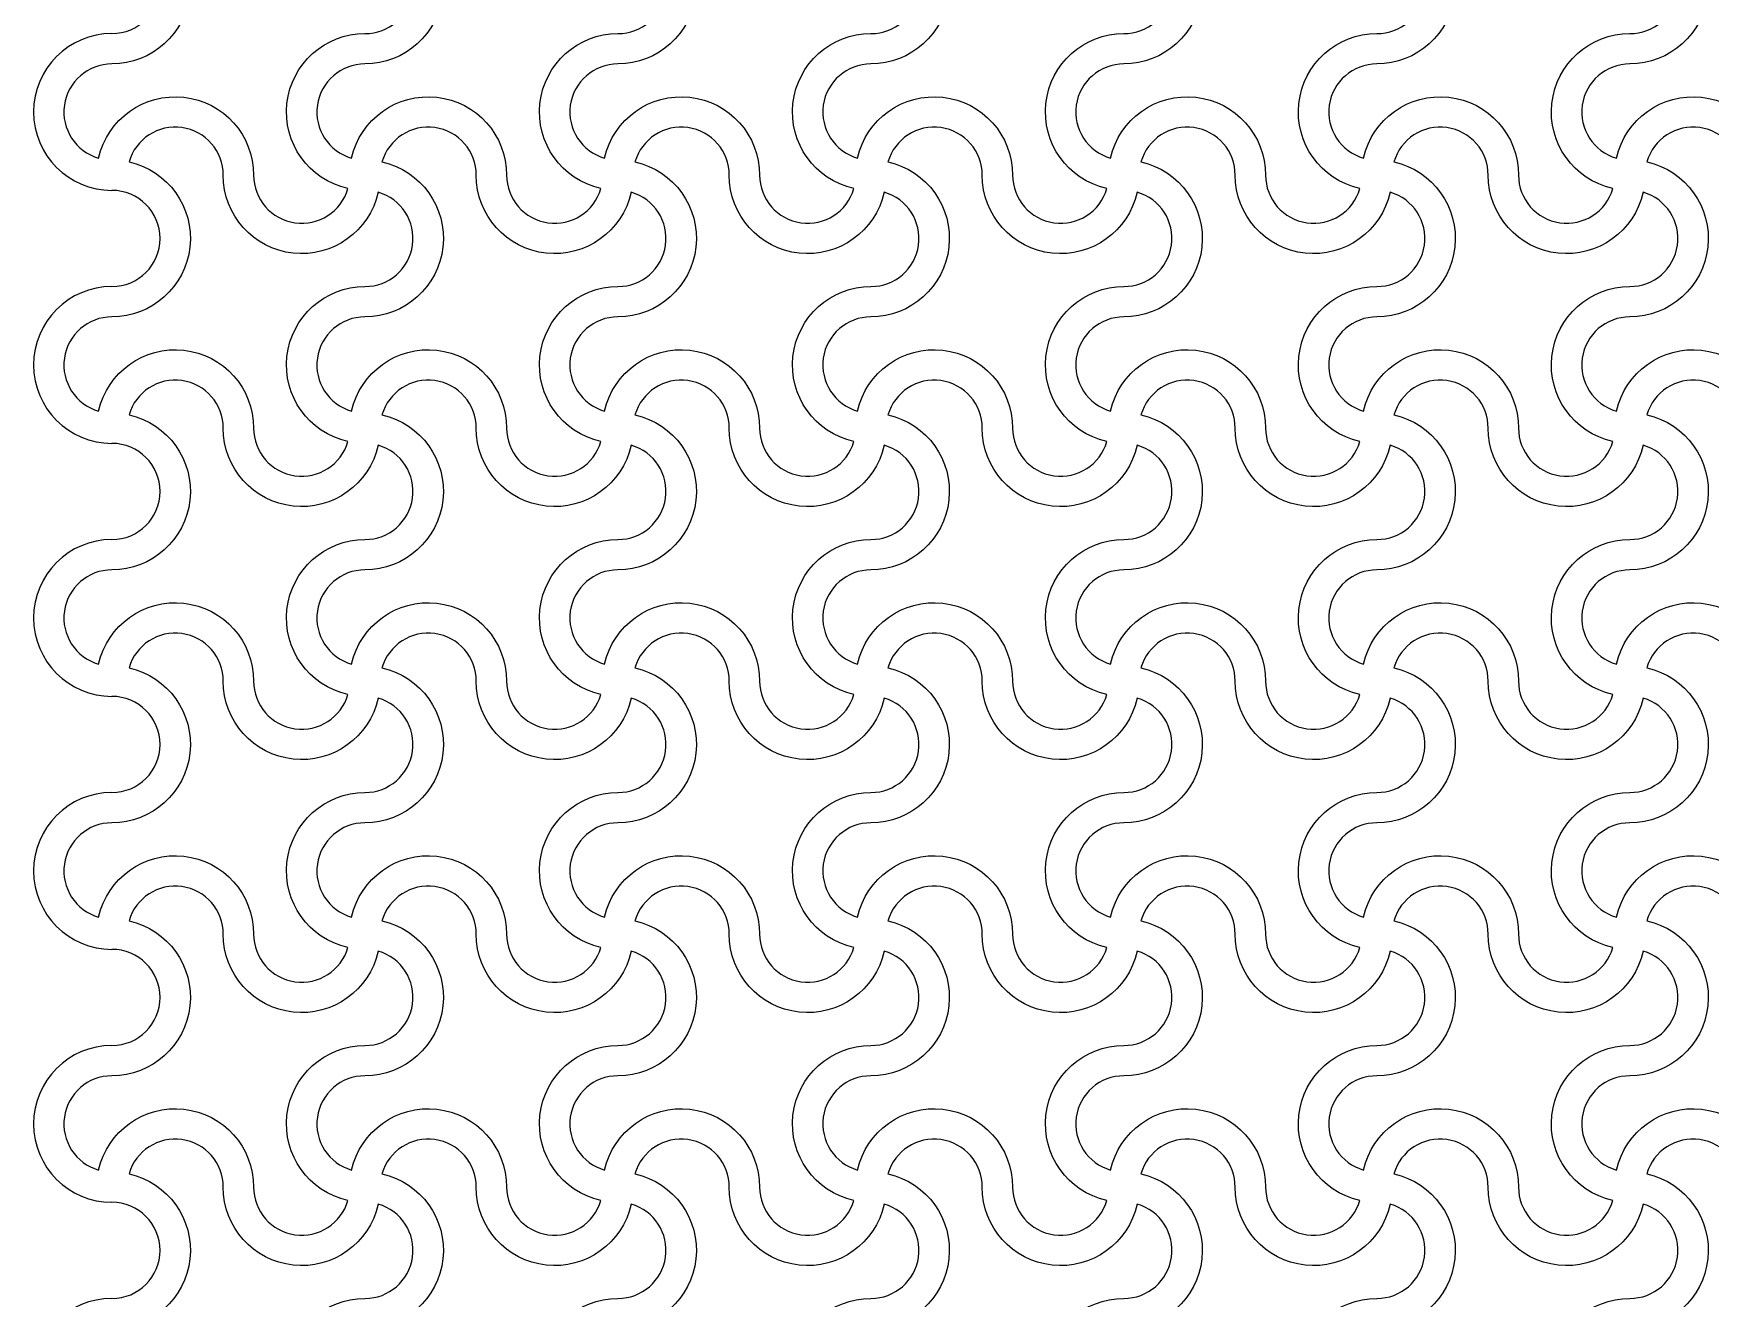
# Model space of a CAD drawing. Header units: millimetres. Extents: x 24 to 345, y 12 to 201.
# Drawn here: x 43.071 to 45.723, y 35.718 to 37.718 of the extents above; entities that cross this region are included whole.
import ezdxf

# ---------------------------------------------------------------- set-up
doc = ezdxf.new("R2010")
doc.units = ezdxf.units.MM
doc.header["$MEASUREMENT"] = 0
doc.layers.add('5th metal (rf+ground)', color=240, linetype='Continuous')

msp = doc.modelspace()

# ---------------------------------------------------------------- linework, layer by layer
at = {"layer": '5th metal (rf+ground)'}
for points in [[(43.61633, 37.86724, -0.8959788), (43.3713, 37.89421, 0.8687853), (43.22227, 37.91524, -0.8959788), (43.1953, 37.67021, 0.8687853), (43.17427, 37.52118, -0.8959788), (43.4193, 37.49421, 0.8687853), (43.56833, 37.47318, -0.8959788), (43.5953, 37.71821, 0.8687853)], [(43.61633, 37.86724, -0.8959788), (43.3713, 37.89421, 0.8687853), (43.22227, 37.91524, -0.8959788), (43.1953, 37.67021, 0.8687853), (43.17427, 37.52118, -0.8959788), (43.4193, 37.49421, 0.8687853), (43.56833, 37.47318, -0.8959788), (43.5953, 37.71821, 0.8687853)], [(43.61633, 37.86724, -0.8959788), (43.3713, 37.89421, 0.8687853), (43.22227, 37.91524, -0.8959788), (43.1953, 37.67021, 0.8687853), (43.17427, 37.52118, -0.8959788), (43.4193, 37.49421, 0.8687853), (43.56833, 37.47318, -0.8959788), (43.5953, 37.71821, 0.8687853)], [(43.61633, 37.86724, -0.8959788), (43.3713, 37.89421, 0.8687853), (43.22227, 37.91524, -0.8959788), (43.1953, 37.67021, 0.8687853), (43.17427, 37.52118, -0.8959788), (43.4193, 37.49421, 0.8687853), (43.56833, 37.47318, -0.8959788), (43.5953, 37.71821, 0.8687853)], [(44.01633, 37.86724, -0.8959788), (43.7713, 37.89421, 0.8687853), (43.62227, 37.91524, -0.8959788), (43.5953, 37.67021, 0.8687853), (43.57427, 37.52118, -0.8959788), (43.8193, 37.49421, 0.8687853), (43.96833, 37.47318, -0.8959788), (43.9953, 37.71821, 0.8687853)], [(44.01633, 37.86724, -0.8959788), (43.7713, 37.89421, 0.8687853), (43.62227, 37.91524, -0.8959788), (43.5953, 37.67021, 0.8687853), (43.57427, 37.52118, -0.8959788), (43.8193, 37.49421, 0.8687853), (43.96833, 37.47318, -0.8959788), (43.9953, 37.71821, 0.8687853)], [(44.01633, 37.86724, -0.8959788), (43.7713, 37.89421, 0.8687853), (43.62227, 37.91524, -0.8959788), (43.5953, 37.67021, 0.8687853), (43.57427, 37.52118, -0.8959788), (43.8193, 37.49421, 0.8687853), (43.96833, 37.47318, -0.8959788), (43.9953, 37.71821, 0.8687853)], [(44.01633, 37.86724, -0.8959788), (43.7713, 37.89421, 0.8687853), (43.62227, 37.91524, -0.8959788), (43.5953, 37.67021, 0.8687853), (43.57427, 37.52118, -0.8959788), (43.8193, 37.49421, 0.8687853), (43.96833, 37.47318, -0.8959788), (43.9953, 37.71821, 0.8687853)], [(44.41633, 37.86724, -0.8959788), (44.1713, 37.89421, 0.8687853), (44.02227, 37.91524, -0.8959788), (43.9953, 37.67021, 0.8687853), (43.97427, 37.52118, -0.8959788), (44.2193, 37.49421, 0.8687853), (44.36833, 37.47318, -0.8959788), (44.3953, 37.71821, 0.8687853)], [(44.41633, 37.86724, -0.8959788), (44.1713, 37.89421, 0.8687853), (44.02227, 37.91524, -0.8959788), (43.9953, 37.67021, 0.8687853), (43.97427, 37.52118, -0.8959788), (44.2193, 37.49421, 0.8687853), (44.36833, 37.47318, -0.8959788), (44.3953, 37.71821, 0.8687853)], [(44.41633, 37.86724, -0.8959788), (44.1713, 37.89421, 0.8687853), (44.02227, 37.91524, -0.8959788), (43.9953, 37.67021, 0.8687853), (43.97427, 37.52118, -0.8959788), (44.2193, 37.49421, 0.8687853), (44.36833, 37.47318, -0.8959788), (44.3953, 37.71821, 0.8687853)], [(44.41633, 37.86724, -0.8959788), (44.1713, 37.89421, 0.8687853), (44.02227, 37.91524, -0.8959788), (43.9953, 37.67021, 0.8687853), (43.97427, 37.52118, -0.8959788), (44.2193, 37.49421, 0.8687853), (44.36833, 37.47318, -0.8959788), (44.3953, 37.71821, 0.8687853)], [(44.81633, 37.86724, -0.8959788), (44.5713, 37.89421, 0.8687853), (44.42227, 37.91524, -0.8959788), (44.3953, 37.67021, 0.8687853), (44.37427, 37.52118, -0.8959788), (44.6193, 37.49421, 0.8687853), (44.76833, 37.47318, -0.8959788), (44.7953, 37.71821, 0.8687853)], [(44.81633, 37.86724, -0.8959788), (44.5713, 37.89421, 0.8687853), (44.42227, 37.91524, -0.8959788), (44.3953, 37.67021, 0.8687853), (44.37427, 37.52118, -0.8959788), (44.6193, 37.49421, 0.8687853), (44.76833, 37.47318, -0.8959788), (44.7953, 37.71821, 0.8687853)], [(44.81633, 37.86724, -0.8959788), (44.5713, 37.89421, 0.8687853), (44.42227, 37.91524, -0.8959788), (44.3953, 37.67021, 0.8687853), (44.37427, 37.52118, -0.8959788), (44.6193, 37.49421, 0.8687853), (44.76833, 37.47318, -0.8959788), (44.7953, 37.71821, 0.8687853)], [(44.81633, 37.86724, -0.8959788), (44.5713, 37.89421, 0.8687853), (44.42227, 37.91524, -0.8959788), (44.3953, 37.67021, 0.8687853), (44.37427, 37.52118, -0.8959788), (44.6193, 37.49421, 0.8687853), (44.76833, 37.47318, -0.8959788), (44.7953, 37.71821, 0.8687853)], [(45.21633, 37.86724, -0.8959788), (44.9713, 37.89421, 0.8687853), (44.82227, 37.91524, -0.8959788), (44.7953, 37.67021, 0.8687853), (44.77427, 37.52118, -0.8959788), (45.0193, 37.49421, 0.8687853), (45.16833, 37.47318, -0.8959788), (45.1953, 37.71821, 0.8687853)], [(45.21633, 37.86724, -0.8959788), (44.9713, 37.89421, 0.8687853), (44.82227, 37.91524, -0.8959788), (44.7953, 37.67021, 0.8687853), (44.77427, 37.52118, -0.8959788), (45.0193, 37.49421, 0.8687853), (45.16833, 37.47318, -0.8959788), (45.1953, 37.71821, 0.8687853)], [(45.21633, 37.86724, -0.8959788), (44.9713, 37.89421, 0.8687853), (44.82227, 37.91524, -0.8959788), (44.7953, 37.67021, 0.8687853), (44.77427, 37.52118, -0.8959788), (45.0193, 37.49421, 0.8687853), (45.16833, 37.47318, -0.8959788), (45.1953, 37.71821, 0.8687853)], [(45.21633, 37.86724, -0.8959788), (44.9713, 37.89421, 0.8687853), (44.82227, 37.91524, -0.8959788), (44.7953, 37.67021, 0.8687853), (44.77427, 37.52118, -0.8959788), (45.0193, 37.49421, 0.8687853), (45.16833, 37.47318, -0.8959788), (45.1953, 37.71821, 0.8687853)], [(45.61633, 37.86724, -0.8959788), (45.3713, 37.89421, 0.8687853), (45.22227, 37.91524, -0.8959788), (45.1953, 37.67021, 0.8687853), (45.17427, 37.52118, -0.8959788), (45.4193, 37.49421, 0.8687853), (45.56833, 37.47318, -0.8959788), (45.5953, 37.71821, 0.8687853)], [(45.61633, 37.86724, -0.8959788), (45.3713, 37.89421, 0.8687853), (45.22227, 37.91524, -0.8959788), (45.1953, 37.67021, 0.8687853), (45.17427, 37.52118, -0.8959788), (45.4193, 37.49421, 0.8687853), (45.56833, 37.47318, -0.8959788), (45.5953, 37.71821, 0.8687853)], [(45.61633, 37.86724, -0.8959788), (45.3713, 37.89421, 0.8687853), (45.22227, 37.91524, -0.8959788), (45.1953, 37.67021, 0.8687853), (45.17427, 37.52118, -0.8959788), (45.4193, 37.49421, 0.8687853), (45.56833, 37.47318, -0.8959788), (45.5953, 37.71821, 0.8687853)], [(45.61633, 37.86724, -0.8959788), (45.3713, 37.89421, 0.8687853), (45.22227, 37.91524, -0.8959788), (45.1953, 37.67021, 0.8687853), (45.17427, 37.52118, -0.8959788), (45.4193, 37.49421, 0.8687853), (45.56833, 37.47318, -0.8959788), (45.5953, 37.71821, 0.8687853)], [(46.01633, 37.86724, -0.8959788), (45.7713, 37.89421, 0.8687853), (45.62227, 37.91524, -0.8959788), (45.5953, 37.67021, 0.8687853), (45.57427, 37.52118, -0.8959788), (45.8193, 37.49421, 0.8687853), (45.96833, 37.47318, -0.8959788), (45.9953, 37.71821, 0.8687853)], [(46.01633, 37.86724, -0.8959788), (45.7713, 37.89421, 0.8687853), (45.62227, 37.91524, -0.8959788), (45.5953, 37.67021, 0.8687853), (45.57427, 37.52118, -0.8959788), (45.8193, 37.49421, 0.8687853), (45.96833, 37.47318, -0.8959788), (45.9953, 37.71821, 0.8687853)], [(46.01633, 37.86724, -0.8959788), (45.7713, 37.89421, 0.8687853), (45.62227, 37.91524, -0.8959788), (45.5953, 37.67021, 0.8687853), (45.57427, 37.52118, -0.8959788), (45.8193, 37.49421, 0.8687853), (45.96833, 37.47318, -0.8959788), (45.9953, 37.71821, 0.8687853)], [(46.01633, 37.86724, -0.8959788), (45.7713, 37.89421, 0.8687853), (45.62227, 37.91524, -0.8959788), (45.5953, 37.67021, 0.8687853), (45.57427, 37.52118, -0.8959788), (45.8193, 37.49421, 0.8687853), (45.96833, 37.47318, -0.8959788), (45.9953, 37.71821, 0.8687853)], [(43.61633, 37.46724, -0.8959788), (43.3713, 37.49421, 0.8687853), (43.22227, 37.51524, -0.8959788), (43.1953, 37.27021, 0.8687853), (43.17427, 37.12118, -0.8959788), (43.4193, 37.09421, 0.8687853), (43.56833, 37.07318, -0.8959788), (43.5953, 37.31821, 0.8687853)], [(43.61633, 37.46724, -0.8959788), (43.3713, 37.49421, 0.8687853), (43.22227, 37.51524, -0.8959788), (43.1953, 37.27021, 0.8687853), (43.17427, 37.12118, -0.8959788), (43.4193, 37.09421, 0.8687853), (43.56833, 37.07318, -0.8959788), (43.5953, 37.31821, 0.8687853)], [(43.61633, 37.46724, -0.8959788), (43.3713, 37.49421, 0.8687853), (43.22227, 37.51524, -0.8959788), (43.1953, 37.27021, 0.8687853), (43.17427, 37.12118, -0.8959788), (43.4193, 37.09421, 0.8687853), (43.56833, 37.07318, -0.8959788), (43.5953, 37.31821, 0.8687853)], [(43.61633, 37.46724, -0.8959788), (43.3713, 37.49421, 0.8687853), (43.22227, 37.51524, -0.8959788), (43.1953, 37.27021, 0.8687853), (43.17427, 37.12118, -0.8959788), (43.4193, 37.09421, 0.8687853), (43.56833, 37.07318, -0.8959788), (43.5953, 37.31821, 0.8687853)], [(44.01633, 37.46724, -0.8959788), (43.7713, 37.49421, 0.8687853), (43.62227, 37.51524, -0.8959788), (43.5953, 37.27021, 0.8687853), (43.57427, 37.12118, -0.8959788), (43.8193, 37.09421, 0.8687853), (43.96833, 37.07318, -0.8959788), (43.9953, 37.31821, 0.8687853)], [(44.01633, 37.46724, -0.8959788), (43.7713, 37.49421, 0.8687853), (43.62227, 37.51524, -0.8959788), (43.5953, 37.27021, 0.8687853), (43.57427, 37.12118, -0.8959788), (43.8193, 37.09421, 0.8687853), (43.96833, 37.07318, -0.8959788), (43.9953, 37.31821, 0.8687853)], [(44.01633, 37.46724, -0.8959788), (43.7713, 37.49421, 0.8687853), (43.62227, 37.51524, -0.8959788), (43.5953, 37.27021, 0.8687853), (43.57427, 37.12118, -0.8959788), (43.8193, 37.09421, 0.8687853), (43.96833, 37.07318, -0.8959788), (43.9953, 37.31821, 0.8687853)], [(44.01633, 37.46724, -0.8959788), (43.7713, 37.49421, 0.8687853), (43.62227, 37.51524, -0.8959788), (43.5953, 37.27021, 0.8687853), (43.57427, 37.12118, -0.8959788), (43.8193, 37.09421, 0.8687853), (43.96833, 37.07318, -0.8959788), (43.9953, 37.31821, 0.8687853)], [(44.41633, 37.46724, -0.8959788), (44.1713, 37.49421, 0.8687853), (44.02227, 37.51524, -0.8959788), (43.9953, 37.27021, 0.8687853), (43.97427, 37.12118, -0.8959788), (44.2193, 37.09421, 0.8687853), (44.36833, 37.07318, -0.8959788), (44.3953, 37.31821, 0.8687853)], [(44.41633, 37.46724, -0.8959788), (44.1713, 37.49421, 0.8687853), (44.02227, 37.51524, -0.8959788), (43.9953, 37.27021, 0.8687853), (43.97427, 37.12118, -0.8959788), (44.2193, 37.09421, 0.8687853), (44.36833, 37.07318, -0.8959788), (44.3953, 37.31821, 0.8687853)], [(44.41633, 37.46724, -0.8959788), (44.1713, 37.49421, 0.8687853), (44.02227, 37.51524, -0.8959788), (43.9953, 37.27021, 0.8687853), (43.97427, 37.12118, -0.8959788), (44.2193, 37.09421, 0.8687853), (44.36833, 37.07318, -0.8959788), (44.3953, 37.31821, 0.8687853)], [(44.41633, 37.46724, -0.8959788), (44.1713, 37.49421, 0.8687853), (44.02227, 37.51524, -0.8959788), (43.9953, 37.27021, 0.8687853), (43.97427, 37.12118, -0.8959788), (44.2193, 37.09421, 0.8687853), (44.36833, 37.07318, -0.8959788), (44.3953, 37.31821, 0.8687853)], [(44.81633, 37.46724, -0.8959788), (44.5713, 37.49421, 0.8687853), (44.42227, 37.51524, -0.8959788), (44.3953, 37.27021, 0.8687853), (44.37427, 37.12118, -0.8959788), (44.6193, 37.09421, 0.8687853), (44.76833, 37.07318, -0.8959788), (44.7953, 37.31821, 0.8687853)], [(44.81633, 37.46724, -0.8959788), (44.5713, 37.49421, 0.8687853), (44.42227, 37.51524, -0.8959788), (44.3953, 37.27021, 0.8687853), (44.37427, 37.12118, -0.8959788), (44.6193, 37.09421, 0.8687853), (44.76833, 37.07318, -0.8959788), (44.7953, 37.31821, 0.8687853)], [(44.81633, 37.46724, -0.8959788), (44.5713, 37.49421, 0.8687853), (44.42227, 37.51524, -0.8959788), (44.3953, 37.27021, 0.8687853), (44.37427, 37.12118, -0.8959788), (44.6193, 37.09421, 0.8687853), (44.76833, 37.07318, -0.8959788), (44.7953, 37.31821, 0.8687853)], [(44.81633, 37.46724, -0.8959788), (44.5713, 37.49421, 0.8687853), (44.42227, 37.51524, -0.8959788), (44.3953, 37.27021, 0.8687853), (44.37427, 37.12118, -0.8959788), (44.6193, 37.09421, 0.8687853), (44.76833, 37.07318, -0.8959788), (44.7953, 37.31821, 0.8687853)], [(45.21633, 37.46724, -0.8959788), (44.9713, 37.49421, 0.8687853), (44.82227, 37.51524, -0.8959788), (44.7953, 37.27021, 0.8687853), (44.77427, 37.12118, -0.8959788), (45.0193, 37.09421, 0.8687853), (45.16833, 37.07318, -0.8959788), (45.1953, 37.31821, 0.8687853)], [(45.21633, 37.46724, -0.8959788), (44.9713, 37.49421, 0.8687853), (44.82227, 37.51524, -0.8959788), (44.7953, 37.27021, 0.8687853), (44.77427, 37.12118, -0.8959788), (45.0193, 37.09421, 0.8687853), (45.16833, 37.07318, -0.8959788), (45.1953, 37.31821, 0.8687853)], [(45.21633, 37.46724, -0.8959788), (44.9713, 37.49421, 0.8687853), (44.82227, 37.51524, -0.8959788), (44.7953, 37.27021, 0.8687853), (44.77427, 37.12118, -0.8959788), (45.0193, 37.09421, 0.8687853), (45.16833, 37.07318, -0.8959788), (45.1953, 37.31821, 0.8687853)], [(45.21633, 37.46724, -0.8959788), (44.9713, 37.49421, 0.8687853), (44.82227, 37.51524, -0.8959788), (44.7953, 37.27021, 0.8687853), (44.77427, 37.12118, -0.8959788), (45.0193, 37.09421, 0.8687853), (45.16833, 37.07318, -0.8959788), (45.1953, 37.31821, 0.8687853)], [(45.61633, 37.46724, -0.8959788), (45.3713, 37.49421, 0.8687853), (45.22227, 37.51524, -0.8959788), (45.1953, 37.27021, 0.8687853), (45.17427, 37.12118, -0.8959788), (45.4193, 37.09421, 0.8687853), (45.56833, 37.07318, -0.8959788), (45.5953, 37.31821, 0.8687853)], [(45.61633, 37.46724, -0.8959788), (45.3713, 37.49421, 0.8687853), (45.22227, 37.51524, -0.8959788), (45.1953, 37.27021, 0.8687853), (45.17427, 37.12118, -0.8959788), (45.4193, 37.09421, 0.8687853), (45.56833, 37.07318, -0.8959788), (45.5953, 37.31821, 0.8687853)], [(45.61633, 37.46724, -0.8959788), (45.3713, 37.49421, 0.8687853), (45.22227, 37.51524, -0.8959788), (45.1953, 37.27021, 0.8687853), (45.17427, 37.12118, -0.8959788), (45.4193, 37.09421, 0.8687853), (45.56833, 37.07318, -0.8959788), (45.5953, 37.31821, 0.8687853)], [(45.61633, 37.46724, -0.8959788), (45.3713, 37.49421, 0.8687853), (45.22227, 37.51524, -0.8959788), (45.1953, 37.27021, 0.8687853), (45.17427, 37.12118, -0.8959788), (45.4193, 37.09421, 0.8687853), (45.56833, 37.07318, -0.8959788), (45.5953, 37.31821, 0.8687853)], [(46.01633, 37.46724, -0.8959788), (45.7713, 37.49421, 0.8687853), (45.62227, 37.51524, -0.8959788), (45.5953, 37.27021, 0.8687853), (45.57427, 37.12118, -0.8959788), (45.8193, 37.09421, 0.8687853), (45.96833, 37.07318, -0.8959788), (45.9953, 37.31821, 0.8687853)], [(46.01633, 37.46724, -0.8959788), (45.7713, 37.49421, 0.8687853), (45.62227, 37.51524, -0.8959788), (45.5953, 37.27021, 0.8687853), (45.57427, 37.12118, -0.8959788), (45.8193, 37.09421, 0.8687853), (45.96833, 37.07318, -0.8959788), (45.9953, 37.31821, 0.8687853)], [(46.01633, 37.46724, -0.8959788), (45.7713, 37.49421, 0.8687853), (45.62227, 37.51524, -0.8959788), (45.5953, 37.27021, 0.8687853), (45.57427, 37.12118, -0.8959788), (45.8193, 37.09421, 0.8687853), (45.96833, 37.07318, -0.8959788), (45.9953, 37.31821, 0.8687853)], [(46.01633, 37.46724, -0.8959788), (45.7713, 37.49421, 0.8687853), (45.62227, 37.51524, -0.8959788), (45.5953, 37.27021, 0.8687853), (45.57427, 37.12118, -0.8959788), (45.8193, 37.09421, 0.8687853), (45.96833, 37.07318, -0.8959788), (45.9953, 37.31821, 0.8687853)], [(43.61633, 37.06724, -0.8959788), (43.3713, 37.09421, 0.8687853), (43.22227, 37.11524, -0.8959788), (43.1953, 36.87021, 0.8687853), (43.17427, 36.72118, -0.8959788), (43.4193, 36.69421, 0.8687853), (43.56833, 36.67318, -0.8959788), (43.5953, 36.91821, 0.8687853)], [(43.61633, 37.06724, -0.8959788), (43.3713, 37.09421, 0.8687853), (43.22227, 37.11524, -0.8959788), (43.1953, 36.87021, 0.8687853), (43.17427, 36.72118, -0.8959788), (43.4193, 36.69421, 0.8687853), (43.56833, 36.67318, -0.8959788), (43.5953, 36.91821, 0.8687853)], [(43.61633, 37.06724, -0.8959788), (43.3713, 37.09421, 0.8687853), (43.22227, 37.11524, -0.8959788), (43.1953, 36.87021, 0.8687853), (43.17427, 36.72118, -0.8959788), (43.4193, 36.69421, 0.8687853), (43.56833, 36.67318, -0.8959788), (43.5953, 36.91821, 0.8687853)], [(43.61633, 37.06724, -0.8959788), (43.3713, 37.09421, 0.8687853), (43.22227, 37.11524, -0.8959788), (43.1953, 36.87021, 0.8687853), (43.17427, 36.72118, -0.8959788), (43.4193, 36.69421, 0.8687853), (43.56833, 36.67318, -0.8959788), (43.5953, 36.91821, 0.8687853)], [(44.01633, 37.06724, -0.8959788), (43.7713, 37.09421, 0.8687853), (43.62227, 37.11524, -0.8959788), (43.5953, 36.87021, 0.8687853), (43.57427, 36.72118, -0.8959788), (43.8193, 36.69421, 0.8687853), (43.96833, 36.67318, -0.8959788), (43.9953, 36.91821, 0.8687853)], [(44.01633, 37.06724, -0.8959788), (43.7713, 37.09421, 0.8687853), (43.62227, 37.11524, -0.8959788), (43.5953, 36.87021, 0.8687853), (43.57427, 36.72118, -0.8959788), (43.8193, 36.69421, 0.8687853), (43.96833, 36.67318, -0.8959788), (43.9953, 36.91821, 0.8687853)], [(44.01633, 37.06724, -0.8959788), (43.7713, 37.09421, 0.8687853), (43.62227, 37.11524, -0.8959788), (43.5953, 36.87021, 0.8687853), (43.57427, 36.72118, -0.8959788), (43.8193, 36.69421, 0.8687853), (43.96833, 36.67318, -0.8959788), (43.9953, 36.91821, 0.8687853)], [(44.01633, 37.06724, -0.8959788), (43.7713, 37.09421, 0.8687853), (43.62227, 37.11524, -0.8959788), (43.5953, 36.87021, 0.8687853), (43.57427, 36.72118, -0.8959788), (43.8193, 36.69421, 0.8687853), (43.96833, 36.67318, -0.8959788), (43.9953, 36.91821, 0.8687853)], [(44.41633, 37.06724, -0.8959788), (44.1713, 37.09421, 0.8687853), (44.02227, 37.11524, -0.8959788), (43.9953, 36.87021, 0.8687853), (43.97427, 36.72118, -0.8959788), (44.2193, 36.69421, 0.8687853), (44.36833, 36.67318, -0.8959788), (44.3953, 36.91821, 0.8687853)], [(44.41633, 37.06724, -0.8959788), (44.1713, 37.09421, 0.8687853), (44.02227, 37.11524, -0.8959788), (43.9953, 36.87021, 0.8687853), (43.97427, 36.72118, -0.8959788), (44.2193, 36.69421, 0.8687853), (44.36833, 36.67318, -0.8959788), (44.3953, 36.91821, 0.8687853)], [(44.41633, 37.06724, -0.8959788), (44.1713, 37.09421, 0.8687853), (44.02227, 37.11524, -0.8959788), (43.9953, 36.87021, 0.8687853), (43.97427, 36.72118, -0.8959788), (44.2193, 36.69421, 0.8687853), (44.36833, 36.67318, -0.8959788), (44.3953, 36.91821, 0.8687853)], [(44.41633, 37.06724, -0.8959788), (44.1713, 37.09421, 0.8687853), (44.02227, 37.11524, -0.8959788), (43.9953, 36.87021, 0.8687853), (43.97427, 36.72118, -0.8959788), (44.2193, 36.69421, 0.8687853), (44.36833, 36.67318, -0.8959788), (44.3953, 36.91821, 0.8687853)], [(44.81633, 37.06724, -0.8959788), (44.5713, 37.09421, 0.8687853), (44.42227, 37.11524, -0.8959788), (44.3953, 36.87021, 0.8687853), (44.37427, 36.72118, -0.8959788), (44.6193, 36.69421, 0.8687853), (44.76833, 36.67318, -0.8959788), (44.7953, 36.91821, 0.8687853)], [(44.81633, 37.06724, -0.8959788), (44.5713, 37.09421, 0.8687853), (44.42227, 37.11524, -0.8959788), (44.3953, 36.87021, 0.8687853), (44.37427, 36.72118, -0.8959788), (44.6193, 36.69421, 0.8687853), (44.76833, 36.67318, -0.8959788), (44.7953, 36.91821, 0.8687853)], [(44.81633, 37.06724, -0.8959788), (44.5713, 37.09421, 0.8687853), (44.42227, 37.11524, -0.8959788), (44.3953, 36.87021, 0.8687853), (44.37427, 36.72118, -0.8959788), (44.6193, 36.69421, 0.8687853), (44.76833, 36.67318, -0.8959788), (44.7953, 36.91821, 0.8687853)], [(44.81633, 37.06724, -0.8959788), (44.5713, 37.09421, 0.8687853), (44.42227, 37.11524, -0.8959788), (44.3953, 36.87021, 0.8687853), (44.37427, 36.72118, -0.8959788), (44.6193, 36.69421, 0.8687853), (44.76833, 36.67318, -0.8959788), (44.7953, 36.91821, 0.8687853)], [(45.21633, 37.06724, -0.8959788), (44.9713, 37.09421, 0.8687853), (44.82227, 37.11524, -0.8959788), (44.7953, 36.87021, 0.8687853), (44.77427, 36.72118, -0.8959788), (45.0193, 36.69421, 0.8687853), (45.16833, 36.67318, -0.8959788), (45.1953, 36.91821, 0.8687853)], [(45.21633, 37.06724, -0.8959788), (44.9713, 37.09421, 0.8687853), (44.82227, 37.11524, -0.8959788), (44.7953, 36.87021, 0.8687853), (44.77427, 36.72118, -0.8959788), (45.0193, 36.69421, 0.8687853), (45.16833, 36.67318, -0.8959788), (45.1953, 36.91821, 0.8687853)], [(45.21633, 37.06724, -0.8959788), (44.9713, 37.09421, 0.8687853), (44.82227, 37.11524, -0.8959788), (44.7953, 36.87021, 0.8687853), (44.77427, 36.72118, -0.8959788), (45.0193, 36.69421, 0.8687853), (45.16833, 36.67318, -0.8959788), (45.1953, 36.91821, 0.8687853)], [(45.21633, 37.06724, -0.8959788), (44.9713, 37.09421, 0.8687853), (44.82227, 37.11524, -0.8959788), (44.7953, 36.87021, 0.8687853), (44.77427, 36.72118, -0.8959788), (45.0193, 36.69421, 0.8687853), (45.16833, 36.67318, -0.8959788), (45.1953, 36.91821, 0.8687853)], [(45.61633, 37.06724, -0.8959788), (45.3713, 37.09421, 0.8687853), (45.22227, 37.11524, -0.8959788), (45.1953, 36.87021, 0.8687853), (45.17427, 36.72118, -0.8959788), (45.4193, 36.69421, 0.8687853), (45.56833, 36.67318, -0.8959788), (45.5953, 36.91821, 0.8687853)], [(45.61633, 37.06724, -0.8959788), (45.3713, 37.09421, 0.8687853), (45.22227, 37.11524, -0.8959788), (45.1953, 36.87021, 0.8687853), (45.17427, 36.72118, -0.8959788), (45.4193, 36.69421, 0.8687853), (45.56833, 36.67318, -0.8959788), (45.5953, 36.91821, 0.8687853)], [(45.61633, 37.06724, -0.8959788), (45.3713, 37.09421, 0.8687853), (45.22227, 37.11524, -0.8959788), (45.1953, 36.87021, 0.8687853), (45.17427, 36.72118, -0.8959788), (45.4193, 36.69421, 0.8687853), (45.56833, 36.67318, -0.8959788), (45.5953, 36.91821, 0.8687853)], [(45.61633, 37.06724, -0.8959788), (45.3713, 37.09421, 0.8687853), (45.22227, 37.11524, -0.8959788), (45.1953, 36.87021, 0.8687853), (45.17427, 36.72118, -0.8959788), (45.4193, 36.69421, 0.8687853), (45.56833, 36.67318, -0.8959788), (45.5953, 36.91821, 0.8687853)], [(46.01633, 37.06724, -0.8959788), (45.7713, 37.09421, 0.8687853), (45.62227, 37.11524, -0.8959788), (45.5953, 36.87021, 0.8687853), (45.57427, 36.72118, -0.8959788), (45.8193, 36.69421, 0.8687853), (45.96833, 36.67318, -0.8959788), (45.9953, 36.91821, 0.8687853)], [(46.01633, 37.06724, -0.8959788), (45.7713, 37.09421, 0.8687853), (45.62227, 37.11524, -0.8959788), (45.5953, 36.87021, 0.8687853), (45.57427, 36.72118, -0.8959788), (45.8193, 36.69421, 0.8687853), (45.96833, 36.67318, -0.8959788), (45.9953, 36.91821, 0.8687853)], [(46.01633, 37.06724, -0.8959788), (45.7713, 37.09421, 0.8687853), (45.62227, 37.11524, -0.8959788), (45.5953, 36.87021, 0.8687853), (45.57427, 36.72118, -0.8959788), (45.8193, 36.69421, 0.8687853), (45.96833, 36.67318, -0.8959788), (45.9953, 36.91821, 0.8687853)], [(46.01633, 37.06724, -0.8959788), (45.7713, 37.09421, 0.8687853), (45.62227, 37.11524, -0.8959788), (45.5953, 36.87021, 0.8687853), (45.57427, 36.72118, -0.8959788), (45.8193, 36.69421, 0.8687853), (45.96833, 36.67318, -0.8959788), (45.9953, 36.91821, 0.8687853)], [(43.61633, 36.66724, -0.8959788), (43.3713, 36.69421, 0.8687853), (43.22227, 36.71524, -0.8959788), (43.1953, 36.47021, 0.8687853), (43.17427, 36.32118, -0.8959788), (43.4193, 36.29421, 0.8687853), (43.56833, 36.27318, -0.8959788), (43.5953, 36.51821, 0.8687853)], [(43.61633, 36.66724, -0.8959788), (43.3713, 36.69421, 0.8687853), (43.22227, 36.71524, -0.8959788), (43.1953, 36.47021, 0.8687853), (43.17427, 36.32118, -0.8959788), (43.4193, 36.29421, 0.8687853), (43.56833, 36.27318, -0.8959788), (43.5953, 36.51821, 0.8687853)], [(43.61633, 36.66724, -0.8959788), (43.3713, 36.69421, 0.8687853), (43.22227, 36.71524, -0.8959788), (43.1953, 36.47021, 0.8687853), (43.17427, 36.32118, -0.8959788), (43.4193, 36.29421, 0.8687853), (43.56833, 36.27318, -0.8959788), (43.5953, 36.51821, 0.8687853)], [(43.61633, 36.66724, -0.8959788), (43.3713, 36.69421, 0.8687853), (43.22227, 36.71524, -0.8959788), (43.1953, 36.47021, 0.8687853), (43.17427, 36.32118, -0.8959788), (43.4193, 36.29421, 0.8687853), (43.56833, 36.27318, -0.8959788), (43.5953, 36.51821, 0.8687853)], [(44.01633, 36.66724, -0.8959788), (43.7713, 36.69421, 0.8687853), (43.62227, 36.71524, -0.8959788), (43.5953, 36.47021, 0.8687853), (43.57427, 36.32118, -0.8959788), (43.8193, 36.29421, 0.8687853), (43.96833, 36.27318, -0.8959788), (43.9953, 36.51821, 0.8687853)], [(44.01633, 36.66724, -0.8959788), (43.7713, 36.69421, 0.8687853), (43.62227, 36.71524, -0.8959788), (43.5953, 36.47021, 0.8687853), (43.57427, 36.32118, -0.8959788), (43.8193, 36.29421, 0.8687853), (43.96833, 36.27318, -0.8959788), (43.9953, 36.51821, 0.8687853)], [(44.01633, 36.66724, -0.8959788), (43.7713, 36.69421, 0.8687853), (43.62227, 36.71524, -0.8959788), (43.5953, 36.47021, 0.8687853), (43.57427, 36.32118, -0.8959788), (43.8193, 36.29421, 0.8687853), (43.96833, 36.27318, -0.8959788), (43.9953, 36.51821, 0.8687853)], [(44.01633, 36.66724, -0.8959788), (43.7713, 36.69421, 0.8687853), (43.62227, 36.71524, -0.8959788), (43.5953, 36.47021, 0.8687853), (43.57427, 36.32118, -0.8959788), (43.8193, 36.29421, 0.8687853), (43.96833, 36.27318, -0.8959788), (43.9953, 36.51821, 0.8687853)], [(44.41633, 36.66724, -0.8959788), (44.1713, 36.69421, 0.8687853), (44.02227, 36.71524, -0.8959788), (43.9953, 36.47021, 0.8687853), (43.97427, 36.32118, -0.8959788), (44.2193, 36.29421, 0.8687853), (44.36833, 36.27318, -0.8959788), (44.3953, 36.51821, 0.8687853)], [(44.41633, 36.66724, -0.8959788), (44.1713, 36.69421, 0.8687853), (44.02227, 36.71524, -0.8959788), (43.9953, 36.47021, 0.8687853), (43.97427, 36.32118, -0.8959788), (44.2193, 36.29421, 0.8687853), (44.36833, 36.27318, -0.8959788), (44.3953, 36.51821, 0.8687853)], [(44.41633, 36.66724, -0.8959788), (44.1713, 36.69421, 0.8687853), (44.02227, 36.71524, -0.8959788), (43.9953, 36.47021, 0.8687853), (43.97427, 36.32118, -0.8959788), (44.2193, 36.29421, 0.8687853), (44.36833, 36.27318, -0.8959788), (44.3953, 36.51821, 0.8687853)], [(44.41633, 36.66724, -0.8959788), (44.1713, 36.69421, 0.8687853), (44.02227, 36.71524, -0.8959788), (43.9953, 36.47021, 0.8687853), (43.97427, 36.32118, -0.8959788), (44.2193, 36.29421, 0.8687853), (44.36833, 36.27318, -0.8959788), (44.3953, 36.51821, 0.8687853)], [(44.81633, 36.66724, -0.8959788), (44.5713, 36.69421, 0.8687853), (44.42227, 36.71524, -0.8959788), (44.3953, 36.47021, 0.8687853), (44.37427, 36.32118, -0.8959788), (44.6193, 36.29421, 0.8687853), (44.76833, 36.27318, -0.8959788), (44.7953, 36.51821, 0.8687853)], [(44.81633, 36.66724, -0.8959788), (44.5713, 36.69421, 0.8687853), (44.42227, 36.71524, -0.8959788), (44.3953, 36.47021, 0.8687853), (44.37427, 36.32118, -0.8959788), (44.6193, 36.29421, 0.8687853), (44.76833, 36.27318, -0.8959788), (44.7953, 36.51821, 0.8687853)], [(44.81633, 36.66724, -0.8959788), (44.5713, 36.69421, 0.8687853), (44.42227, 36.71524, -0.8959788), (44.3953, 36.47021, 0.8687853), (44.37427, 36.32118, -0.8959788), (44.6193, 36.29421, 0.8687853), (44.76833, 36.27318, -0.8959788), (44.7953, 36.51821, 0.8687853)], [(44.81633, 36.66724, -0.8959788), (44.5713, 36.69421, 0.8687853), (44.42227, 36.71524, -0.8959788), (44.3953, 36.47021, 0.8687853), (44.37427, 36.32118, -0.8959788), (44.6193, 36.29421, 0.8687853), (44.76833, 36.27318, -0.8959788), (44.7953, 36.51821, 0.8687853)], [(45.21633, 36.66724, -0.8959788), (44.9713, 36.69421, 0.8687853), (44.82227, 36.71524, -0.8959788), (44.7953, 36.47021, 0.8687853), (44.77427, 36.32118, -0.8959788), (45.0193, 36.29421, 0.8687853), (45.16833, 36.27318, -0.8959788), (45.1953, 36.51821, 0.8687853)], [(45.21633, 36.66724, -0.8959788), (44.9713, 36.69421, 0.8687853), (44.82227, 36.71524, -0.8959788), (44.7953, 36.47021, 0.8687853), (44.77427, 36.32118, -0.8959788), (45.0193, 36.29421, 0.8687853), (45.16833, 36.27318, -0.8959788), (45.1953, 36.51821, 0.8687853)], [(45.21633, 36.66724, -0.8959788), (44.9713, 36.69421, 0.8687853), (44.82227, 36.71524, -0.8959788), (44.7953, 36.47021, 0.8687853), (44.77427, 36.32118, -0.8959788), (45.0193, 36.29421, 0.8687853), (45.16833, 36.27318, -0.8959788), (45.1953, 36.51821, 0.8687853)], [(45.21633, 36.66724, -0.8959788), (44.9713, 36.69421, 0.8687853), (44.82227, 36.71524, -0.8959788), (44.7953, 36.47021, 0.8687853), (44.77427, 36.32118, -0.8959788), (45.0193, 36.29421, 0.8687853), (45.16833, 36.27318, -0.8959788), (45.1953, 36.51821, 0.8687853)], [(45.61633, 36.66724, -0.8959788), (45.3713, 36.69421, 0.8687853), (45.22227, 36.71524, -0.8959788), (45.1953, 36.47021, 0.8687853), (45.17427, 36.32118, -0.8959788), (45.4193, 36.29421, 0.8687853), (45.56833, 36.27318, -0.8959788), (45.5953, 36.51821, 0.8687853)], [(45.61633, 36.66724, -0.8959788), (45.3713, 36.69421, 0.8687853), (45.22227, 36.71524, -0.8959788), (45.1953, 36.47021, 0.8687853), (45.17427, 36.32118, -0.8959788), (45.4193, 36.29421, 0.8687853), (45.56833, 36.27318, -0.8959788), (45.5953, 36.51821, 0.8687853)], [(45.61633, 36.66724, -0.8959788), (45.3713, 36.69421, 0.8687853), (45.22227, 36.71524, -0.8959788), (45.1953, 36.47021, 0.8687853), (45.17427, 36.32118, -0.8959788), (45.4193, 36.29421, 0.8687853), (45.56833, 36.27318, -0.8959788), (45.5953, 36.51821, 0.8687853)], [(45.61633, 36.66724, -0.8959788), (45.3713, 36.69421, 0.8687853), (45.22227, 36.71524, -0.8959788), (45.1953, 36.47021, 0.8687853), (45.17427, 36.32118, -0.8959788), (45.4193, 36.29421, 0.8687853), (45.56833, 36.27318, -0.8959788), (45.5953, 36.51821, 0.8687853)], [(46.01633, 36.66724, -0.8959788), (45.7713, 36.69421, 0.8687853), (45.62227, 36.71524, -0.8959788), (45.5953, 36.47021, 0.8687853), (45.57427, 36.32118, -0.8959788), (45.8193, 36.29421, 0.8687853), (45.96833, 36.27318, -0.8959788), (45.9953, 36.51821, 0.8687853)], [(46.01633, 36.66724, -0.8959788), (45.7713, 36.69421, 0.8687853), (45.62227, 36.71524, -0.8959788), (45.5953, 36.47021, 0.8687853), (45.57427, 36.32118, -0.8959788), (45.8193, 36.29421, 0.8687853), (45.96833, 36.27318, -0.8959788), (45.9953, 36.51821, 0.8687853)], [(46.01633, 36.66724, -0.8959788), (45.7713, 36.69421, 0.8687853), (45.62227, 36.71524, -0.8959788), (45.5953, 36.47021, 0.8687853), (45.57427, 36.32118, -0.8959788), (45.8193, 36.29421, 0.8687853), (45.96833, 36.27318, -0.8959788), (45.9953, 36.51821, 0.8687853)], [(46.01633, 36.66724, -0.8959788), (45.7713, 36.69421, 0.8687853), (45.62227, 36.71524, -0.8959788), (45.5953, 36.47021, 0.8687853), (45.57427, 36.32118, -0.8959788), (45.8193, 36.29421, 0.8687853), (45.96833, 36.27318, -0.8959788), (45.9953, 36.51821, 0.8687853)], [(43.61633, 36.26724, -0.8959788), (43.3713, 36.29421, 0.8687853), (43.22227, 36.31524, -0.8959788), (43.1953, 36.07021, 0.8687853), (43.17427, 35.92118, -0.8959788), (43.4193, 35.89421, 0.8687853), (43.56833, 35.87318, -0.8959788), (43.5953, 36.11821, 0.8687853)], [(43.61633, 36.26724, -0.8959788), (43.3713, 36.29421, 0.8687853), (43.22227, 36.31524, -0.8959788), (43.1953, 36.07021, 0.8687853), (43.17427, 35.92118, -0.8959788), (43.4193, 35.89421, 0.8687853), (43.56833, 35.87318, -0.8959788), (43.5953, 36.11821, 0.8687853)], [(43.61633, 36.26724, -0.8959788), (43.3713, 36.29421, 0.8687853), (43.22227, 36.31524, -0.8959788), (43.1953, 36.07021, 0.8687853), (43.17427, 35.92118, -0.8959788), (43.4193, 35.89421, 0.8687853), (43.56833, 35.87318, -0.8959788), (43.5953, 36.11821, 0.8687853)], [(43.61633, 36.26724, -0.8959788), (43.3713, 36.29421, 0.8687853), (43.22227, 36.31524, -0.8959788), (43.1953, 36.07021, 0.8687853), (43.17427, 35.92118, -0.8959788), (43.4193, 35.89421, 0.8687853), (43.56833, 35.87318, -0.8959788), (43.5953, 36.11821, 0.8687853)], [(44.01633, 36.26724, -0.8959788), (43.7713, 36.29421, 0.8687853), (43.62227, 36.31524, -0.8959788), (43.5953, 36.07021, 0.8687853), (43.57427, 35.92118, -0.8959788), (43.8193, 35.89421, 0.8687853), (43.96833, 35.87318, -0.8959788), (43.9953, 36.11821, 0.8687853)], [(44.01633, 36.26724, -0.8959788), (43.7713, 36.29421, 0.8687853), (43.62227, 36.31524, -0.8959788), (43.5953, 36.07021, 0.8687853), (43.57427, 35.92118, -0.8959788), (43.8193, 35.89421, 0.8687853), (43.96833, 35.87318, -0.8959788), (43.9953, 36.11821, 0.8687853)], [(44.01633, 36.26724, -0.8959788), (43.7713, 36.29421, 0.8687853), (43.62227, 36.31524, -0.8959788), (43.5953, 36.07021, 0.8687853), (43.57427, 35.92118, -0.8959788), (43.8193, 35.89421, 0.8687853), (43.96833, 35.87318, -0.8959788), (43.9953, 36.11821, 0.8687853)], [(44.01633, 36.26724, -0.8959788), (43.7713, 36.29421, 0.8687853), (43.62227, 36.31524, -0.8959788), (43.5953, 36.07021, 0.8687853), (43.57427, 35.92118, -0.8959788), (43.8193, 35.89421, 0.8687853), (43.96833, 35.87318, -0.8959788), (43.9953, 36.11821, 0.8687853)], [(44.41633, 36.26724, -0.8959788), (44.1713, 36.29421, 0.8687853), (44.02227, 36.31524, -0.8959788), (43.9953, 36.07021, 0.8687853), (43.97427, 35.92118, -0.8959788), (44.2193, 35.89421, 0.8687853), (44.36833, 35.87318, -0.8959788), (44.3953, 36.11821, 0.8687853)], [(44.41633, 36.26724, -0.8959788), (44.1713, 36.29421, 0.8687853), (44.02227, 36.31524, -0.8959788), (43.9953, 36.07021, 0.8687853), (43.97427, 35.92118, -0.8959788), (44.2193, 35.89421, 0.8687853), (44.36833, 35.87318, -0.8959788), (44.3953, 36.11821, 0.8687853)], [(44.41633, 36.26724, -0.8959788), (44.1713, 36.29421, 0.8687853), (44.02227, 36.31524, -0.8959788), (43.9953, 36.07021, 0.8687853), (43.97427, 35.92118, -0.8959788), (44.2193, 35.89421, 0.8687853), (44.36833, 35.87318, -0.8959788), (44.3953, 36.11821, 0.8687853)], [(44.41633, 36.26724, -0.8959788), (44.1713, 36.29421, 0.8687853), (44.02227, 36.31524, -0.8959788), (43.9953, 36.07021, 0.8687853), (43.97427, 35.92118, -0.8959788), (44.2193, 35.89421, 0.8687853), (44.36833, 35.87318, -0.8959788), (44.3953, 36.11821, 0.8687853)], [(44.81633, 36.26724, -0.8959788), (44.5713, 36.29421, 0.8687853), (44.42227, 36.31524, -0.8959788), (44.3953, 36.07021, 0.8687853), (44.37427, 35.92118, -0.8959788), (44.6193, 35.89421, 0.8687853), (44.76833, 35.87318, -0.8959788), (44.7953, 36.11821, 0.8687853)], [(44.81633, 36.26724, -0.8959788), (44.5713, 36.29421, 0.8687853), (44.42227, 36.31524, -0.8959788), (44.3953, 36.07021, 0.8687853), (44.37427, 35.92118, -0.8959788), (44.6193, 35.89421, 0.8687853), (44.76833, 35.87318, -0.8959788), (44.7953, 36.11821, 0.8687853)], [(44.81633, 36.26724, -0.8959788), (44.5713, 36.29421, 0.8687853), (44.42227, 36.31524, -0.8959788), (44.3953, 36.07021, 0.8687853), (44.37427, 35.92118, -0.8959788), (44.6193, 35.89421, 0.8687853), (44.76833, 35.87318, -0.8959788), (44.7953, 36.11821, 0.8687853)], [(44.81633, 36.26724, -0.8959788), (44.5713, 36.29421, 0.8687853), (44.42227, 36.31524, -0.8959788), (44.3953, 36.07021, 0.8687853), (44.37427, 35.92118, -0.8959788), (44.6193, 35.89421, 0.8687853), (44.76833, 35.87318, -0.8959788), (44.7953, 36.11821, 0.8687853)], [(45.21633, 36.26724, -0.8959788), (44.9713, 36.29421, 0.8687853), (44.82227, 36.31524, -0.8959788), (44.7953, 36.07021, 0.8687853), (44.77427, 35.92118, -0.8959788), (45.0193, 35.89421, 0.8687853), (45.16833, 35.87318, -0.8959788), (45.1953, 36.11821, 0.8687853)], [(45.21633, 36.26724, -0.8959788), (44.9713, 36.29421, 0.8687853), (44.82227, 36.31524, -0.8959788), (44.7953, 36.07021, 0.8687853), (44.77427, 35.92118, -0.8959788), (45.0193, 35.89421, 0.8687853), (45.16833, 35.87318, -0.8959788), (45.1953, 36.11821, 0.8687853)], [(45.21633, 36.26724, -0.8959788), (44.9713, 36.29421, 0.8687853), (44.82227, 36.31524, -0.8959788), (44.7953, 36.07021, 0.8687853), (44.77427, 35.92118, -0.8959788), (45.0193, 35.89421, 0.8687853), (45.16833, 35.87318, -0.8959788), (45.1953, 36.11821, 0.8687853)], [(45.21633, 36.26724, -0.8959788), (44.9713, 36.29421, 0.8687853), (44.82227, 36.31524, -0.8959788), (44.7953, 36.07021, 0.8687853), (44.77427, 35.92118, -0.8959788), (45.0193, 35.89421, 0.8687853), (45.16833, 35.87318, -0.8959788), (45.1953, 36.11821, 0.8687853)], [(45.61633, 36.26724, -0.8959788), (45.3713, 36.29421, 0.8687853), (45.22227, 36.31524, -0.8959788), (45.1953, 36.07021, 0.8687853), (45.17427, 35.92118, -0.8959788), (45.4193, 35.89421, 0.8687853), (45.56833, 35.87318, -0.8959788), (45.5953, 36.11821, 0.8687853)], [(45.61633, 36.26724, -0.8959788), (45.3713, 36.29421, 0.8687853), (45.22227, 36.31524, -0.8959788), (45.1953, 36.07021, 0.8687853), (45.17427, 35.92118, -0.8959788), (45.4193, 35.89421, 0.8687853), (45.56833, 35.87318, -0.8959788), (45.5953, 36.11821, 0.8687853)], [(45.61633, 36.26724, -0.8959788), (45.3713, 36.29421, 0.8687853), (45.22227, 36.31524, -0.8959788), (45.1953, 36.07021, 0.8687853), (45.17427, 35.92118, -0.8959788), (45.4193, 35.89421, 0.8687853), (45.56833, 35.87318, -0.8959788), (45.5953, 36.11821, 0.8687853)], [(45.61633, 36.26724, -0.8959788), (45.3713, 36.29421, 0.8687853), (45.22227, 36.31524, -0.8959788), (45.1953, 36.07021, 0.8687853), (45.17427, 35.92118, -0.8959788), (45.4193, 35.89421, 0.8687853), (45.56833, 35.87318, -0.8959788), (45.5953, 36.11821, 0.8687853)], [(46.01633, 36.26724, -0.8959788), (45.7713, 36.29421, 0.8687853), (45.62227, 36.31524, -0.8959788), (45.5953, 36.07021, 0.8687853), (45.57427, 35.92118, -0.8959788), (45.8193, 35.89421, 0.8687853), (45.96833, 35.87318, -0.8959788), (45.9953, 36.11821, 0.8687853)], [(46.01633, 36.26724, -0.8959788), (45.7713, 36.29421, 0.8687853), (45.62227, 36.31524, -0.8959788), (45.5953, 36.07021, 0.8687853), (45.57427, 35.92118, -0.8959788), (45.8193, 35.89421, 0.8687853), (45.96833, 35.87318, -0.8959788), (45.9953, 36.11821, 0.8687853)], [(46.01633, 36.26724, -0.8959788), (45.7713, 36.29421, 0.8687853), (45.62227, 36.31524, -0.8959788), (45.5953, 36.07021, 0.8687853), (45.57427, 35.92118, -0.8959788), (45.8193, 35.89421, 0.8687853), (45.96833, 35.87318, -0.8959788), (45.9953, 36.11821, 0.8687853)], [(46.01633, 36.26724, -0.8959788), (45.7713, 36.29421, 0.8687853), (45.62227, 36.31524, -0.8959788), (45.5953, 36.07021, 0.8687853), (45.57427, 35.92118, -0.8959788), (45.8193, 35.89421, 0.8687853), (45.96833, 35.87318, -0.8959788), (45.9953, 36.11821, 0.8687853)], [(43.61633, 35.86724, -0.8959788), (43.3713, 35.89421, 0.8687853), (43.22227, 35.91524, -0.8959788), (43.1953, 35.67021, 0.8687853), (43.17427, 35.52118, -0.8959788), (43.4193, 35.49421, 0.8687853), (43.56833, 35.47318, -0.8959788), (43.5953, 35.71821, 0.8687853)], [(43.61633, 35.86724, -0.8959788), (43.3713, 35.89421, 0.8687853), (43.22227, 35.91524, -0.8959788), (43.1953, 35.67021, 0.8687853), (43.17427, 35.52118, -0.8959788), (43.4193, 35.49421, 0.8687853), (43.56833, 35.47318, -0.8959788), (43.5953, 35.71821, 0.8687853)], [(43.61633, 35.86724, -0.8959788), (43.3713, 35.89421, 0.8687853), (43.22227, 35.91524, -0.8959788), (43.1953, 35.67021, 0.8687853), (43.17427, 35.52118, -0.8959788), (43.4193, 35.49421, 0.8687853), (43.56833, 35.47318, -0.8959788), (43.5953, 35.71821, 0.8687853)], [(43.61633, 35.86724, -0.8959788), (43.3713, 35.89421, 0.8687853), (43.22227, 35.91524, -0.8959788), (43.1953, 35.67021, 0.8687853), (43.17427, 35.52118, -0.8959788), (43.4193, 35.49421, 0.8687853), (43.56833, 35.47318, -0.8959788), (43.5953, 35.71821, 0.8687853)], [(44.01633, 35.86724, -0.8959788), (43.7713, 35.89421, 0.8687853), (43.62227, 35.91524, -0.8959788), (43.5953, 35.67021, 0.8687853), (43.57427, 35.52118, -0.8959788), (43.8193, 35.49421, 0.8687853), (43.96833, 35.47318, -0.8959788), (43.9953, 35.71821, 0.8687853)], [(44.01633, 35.86724, -0.8959788), (43.7713, 35.89421, 0.8687853), (43.62227, 35.91524, -0.8959788), (43.5953, 35.67021, 0.8687853), (43.57427, 35.52118, -0.8959788), (43.8193, 35.49421, 0.8687853), (43.96833, 35.47318, -0.8959788), (43.9953, 35.71821, 0.8687853)], [(44.01633, 35.86724, -0.8959788), (43.7713, 35.89421, 0.8687853), (43.62227, 35.91524, -0.8959788), (43.5953, 35.67021, 0.8687853), (43.57427, 35.52118, -0.8959788), (43.8193, 35.49421, 0.8687853), (43.96833, 35.47318, -0.8959788), (43.9953, 35.71821, 0.8687853)], [(44.01633, 35.86724, -0.8959788), (43.7713, 35.89421, 0.8687853), (43.62227, 35.91524, -0.8959788), (43.5953, 35.67021, 0.8687853), (43.57427, 35.52118, -0.8959788), (43.8193, 35.49421, 0.8687853), (43.96833, 35.47318, -0.8959788), (43.9953, 35.71821, 0.8687853)], [(44.41633, 35.86724, -0.8959788), (44.1713, 35.89421, 0.8687853), (44.02227, 35.91524, -0.8959788), (43.9953, 35.67021, 0.8687853), (43.97427, 35.52118, -0.8959788), (44.2193, 35.49421, 0.8687853), (44.36833, 35.47318, -0.8959788), (44.3953, 35.71821, 0.8687853)], [(44.41633, 35.86724, -0.8959788), (44.1713, 35.89421, 0.8687853), (44.02227, 35.91524, -0.8959788), (43.9953, 35.67021, 0.8687853), (43.97427, 35.52118, -0.8959788), (44.2193, 35.49421, 0.8687853), (44.36833, 35.47318, -0.8959788), (44.3953, 35.71821, 0.8687853)], [(44.41633, 35.86724, -0.8959788), (44.1713, 35.89421, 0.8687853), (44.02227, 35.91524, -0.8959788), (43.9953, 35.67021, 0.8687853), (43.97427, 35.52118, -0.8959788), (44.2193, 35.49421, 0.8687853), (44.36833, 35.47318, -0.8959788), (44.3953, 35.71821, 0.8687853)], [(44.41633, 35.86724, -0.8959788), (44.1713, 35.89421, 0.8687853), (44.02227, 35.91524, -0.8959788), (43.9953, 35.67021, 0.8687853), (43.97427, 35.52118, -0.8959788), (44.2193, 35.49421, 0.8687853), (44.36833, 35.47318, -0.8959788), (44.3953, 35.71821, 0.8687853)], [(44.81633, 35.86724, -0.8959788), (44.5713, 35.89421, 0.8687853), (44.42227, 35.91524, -0.8959788), (44.3953, 35.67021, 0.8687853), (44.37427, 35.52118, -0.8959788), (44.6193, 35.49421, 0.8687853), (44.76833, 35.47318, -0.8959788), (44.7953, 35.71821, 0.8687853)], [(44.81633, 35.86724, -0.8959788), (44.5713, 35.89421, 0.8687853), (44.42227, 35.91524, -0.8959788), (44.3953, 35.67021, 0.8687853), (44.37427, 35.52118, -0.8959788), (44.6193, 35.49421, 0.8687853), (44.76833, 35.47318, -0.8959788), (44.7953, 35.71821, 0.8687853)], [(44.81633, 35.86724, -0.8959788), (44.5713, 35.89421, 0.8687853), (44.42227, 35.91524, -0.8959788), (44.3953, 35.67021, 0.8687853), (44.37427, 35.52118, -0.8959788), (44.6193, 35.49421, 0.8687853), (44.76833, 35.47318, -0.8959788), (44.7953, 35.71821, 0.8687853)], [(44.81633, 35.86724, -0.8959788), (44.5713, 35.89421, 0.8687853), (44.42227, 35.91524, -0.8959788), (44.3953, 35.67021, 0.8687853), (44.37427, 35.52118, -0.8959788), (44.6193, 35.49421, 0.8687853), (44.76833, 35.47318, -0.8959788), (44.7953, 35.71821, 0.8687853)], [(45.21633, 35.86724, -0.8959788), (44.9713, 35.89421, 0.8687853), (44.82227, 35.91524, -0.8959788), (44.7953, 35.67021, 0.8687853), (44.77427, 35.52118, -0.8959788), (45.0193, 35.49421, 0.8687853), (45.16833, 35.47318, -0.8959788), (45.1953, 35.71821, 0.8687853)], [(45.21633, 35.86724, -0.8959788), (44.9713, 35.89421, 0.8687853), (44.82227, 35.91524, -0.8959788), (44.7953, 35.67021, 0.8687853), (44.77427, 35.52118, -0.8959788), (45.0193, 35.49421, 0.8687853), (45.16833, 35.47318, -0.8959788), (45.1953, 35.71821, 0.8687853)], [(45.21633, 35.86724, -0.8959788), (44.9713, 35.89421, 0.8687853), (44.82227, 35.91524, -0.8959788), (44.7953, 35.67021, 0.8687853), (44.77427, 35.52118, -0.8959788), (45.0193, 35.49421, 0.8687853), (45.16833, 35.47318, -0.8959788), (45.1953, 35.71821, 0.8687853)], [(45.21633, 35.86724, -0.8959788), (44.9713, 35.89421, 0.8687853), (44.82227, 35.91524, -0.8959788), (44.7953, 35.67021, 0.8687853), (44.77427, 35.52118, -0.8959788), (45.0193, 35.49421, 0.8687853), (45.16833, 35.47318, -0.8959788), (45.1953, 35.71821, 0.8687853)], [(45.61633, 35.86724, -0.8959788), (45.3713, 35.89421, 0.8687853), (45.22227, 35.91524, -0.8959788), (45.1953, 35.67021, 0.8687853), (45.17427, 35.52118, -0.8959788), (45.4193, 35.49421, 0.8687853), (45.56833, 35.47318, -0.8959788), (45.5953, 35.71821, 0.8687853)], [(45.61633, 35.86724, -0.8959788), (45.3713, 35.89421, 0.8687853), (45.22227, 35.91524, -0.8959788), (45.1953, 35.67021, 0.8687853), (45.17427, 35.52118, -0.8959788), (45.4193, 35.49421, 0.8687853), (45.56833, 35.47318, -0.8959788), (45.5953, 35.71821, 0.8687853)], [(45.61633, 35.86724, -0.8959788), (45.3713, 35.89421, 0.8687853), (45.22227, 35.91524, -0.8959788), (45.1953, 35.67021, 0.8687853), (45.17427, 35.52118, -0.8959788), (45.4193, 35.49421, 0.8687853), (45.56833, 35.47318, -0.8959788), (45.5953, 35.71821, 0.8687853)], [(45.61633, 35.86724, -0.8959788), (45.3713, 35.89421, 0.8687853), (45.22227, 35.91524, -0.8959788), (45.1953, 35.67021, 0.8687853), (45.17427, 35.52118, -0.8959788), (45.4193, 35.49421, 0.8687853), (45.56833, 35.47318, -0.8959788), (45.5953, 35.71821, 0.8687853)], [(46.01633, 35.86724, -0.8959788), (45.7713, 35.89421, 0.8687853), (45.62227, 35.91524, -0.8959788), (45.5953, 35.67021, 0.8687853), (45.57427, 35.52118, -0.8959788), (45.8193, 35.49421, 0.8687853), (45.96833, 35.47318, -0.8959788), (45.9953, 35.71821, 0.8687853)], [(46.01633, 35.86724, -0.8959788), (45.7713, 35.89421, 0.8687853), (45.62227, 35.91524, -0.8959788), (45.5953, 35.67021, 0.8687853), (45.57427, 35.52118, -0.8959788), (45.8193, 35.49421, 0.8687853), (45.96833, 35.47318, -0.8959788), (45.9953, 35.71821, 0.8687853)], [(46.01633, 35.86724, -0.8959788), (45.7713, 35.89421, 0.8687853), (45.62227, 35.91524, -0.8959788), (45.5953, 35.67021, 0.8687853), (45.57427, 35.52118, -0.8959788), (45.8193, 35.49421, 0.8687853), (45.96833, 35.47318, -0.8959788), (45.9953, 35.71821, 0.8687853)], [(46.01633, 35.86724, -0.8959788), (45.7713, 35.89421, 0.8687853), (45.62227, 35.91524, -0.8959788), (45.5953, 35.67021, 0.8687853), (45.57427, 35.52118, -0.8959788), (45.8193, 35.49421, 0.8687853), (45.96833, 35.47318, -0.8959788), (45.9953, 35.71821, 0.8687853)]]:
    msp.add_lwpolyline(points, format="xyb", close=True, dxfattribs=at)
for centre, radius, start, end in [((43.1953, 37.79421), 0.076, 270, 90), ((43.1953, 37.79421), 0.076, 270, 90), ((43.1953, 37.79421), 0.076, 270, 90), ((43.1953, 37.79421), 0.076, 270, 90), ((43.1953, 37.59421), 0.124, 90, 270), ((43.1953, 37.59421), 0.124, 90, 270), ((43.1953, 37.59421), 0.124, 90, 270), ((43.1953, 37.59421), 0.124, 90, 270), ((43.1953, 37.39421), 0.076, 270, 90), ((43.1953, 37.39421), 0.076, 270, 90), ((43.1953, 37.39421), 0.076, 270, 90), ((43.1953, 37.39421), 0.076, 270, 90), ((43.1953, 37.19421), 0.124, 90, 270), ((43.1953, 37.19421), 0.124, 90, 270), ((43.1953, 37.19421), 0.124, 90, 270), ((43.1953, 37.19421), 0.124, 90, 270), ((43.1953, 36.99421), 0.076, 270, 90), ((43.1953, 36.99421), 0.076, 270, 90), ((43.1953, 36.99421), 0.076, 270, 90), ((43.1953, 36.99421), 0.076, 270, 90), ((43.1953, 36.79421), 0.124, 90, 270), ((43.1953, 36.79421), 0.124, 90, 270), ((43.1953, 36.79421), 0.124, 90, 270), ((43.1953, 36.79421), 0.124, 90, 270), ((43.1953, 36.59421), 0.076, 270, 90), ((43.1953, 36.59421), 0.076, 270, 90), ((43.1953, 36.59421), 0.076, 270, 90), ((43.1953, 36.59421), 0.076, 270, 90), ((43.1953, 36.39421), 0.124, 90, 270), ((43.1953, 36.39421), 0.124, 90, 270), ((43.1953, 36.39421), 0.124, 90, 270), ((43.1953, 36.39421), 0.124, 90, 270), ((43.1953, 36.19421), 0.076, 270, 90), ((43.1953, 36.19421), 0.076, 270, 90), ((43.1953, 36.19421), 0.076, 270, 90), ((43.1953, 36.19421), 0.076, 270, 90), ((43.1953, 35.99421), 0.124, 90, 270), ((43.1953, 35.99421), 0.124, 90, 270), ((43.1953, 35.99421), 0.124, 90, 270), ((43.1953, 35.99421), 0.124, 90, 270), ((43.1953, 35.79421), 0.076, 270, 90), ((43.1953, 35.79421), 0.076, 270, 90), ((43.1953, 35.79421), 0.076, 270, 90), ((43.1953, 35.79421), 0.076, 270, 90), ((43.1953, 35.59421), 0.124, 90, 270), ((43.1953, 35.59421), 0.124, 90, 270), ((43.1953, 35.59421), 0.124, 90, 270), ((43.1953, 35.59421), 0.124, 90, 270)]:
    msp.add_arc(centre, radius, start, end, dxfattribs=at)

doc.saveas('drawing.dxf')
